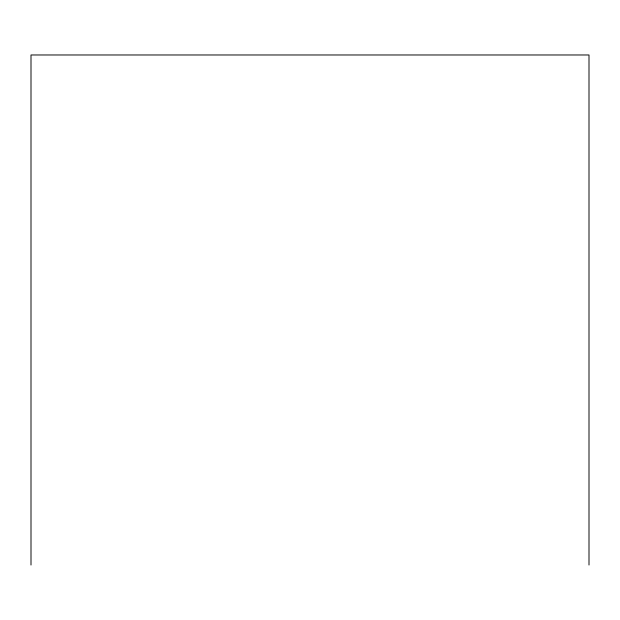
<?xml version="1.0" encoding="UTF-8"?>
<svg xmlns="http://www.w3.org/2000/svg" width="620" height="620" viewBox="0 0 620 620"><rect width="100%" height="100%" fill="white"/><g stroke="black" fill="none" stroke-linecap="round" stroke-linejoin="round"><path stroke-width="0.93" d="M589 565.021L589 54.978L31 54.978L31 565.021"/></g></svg>
